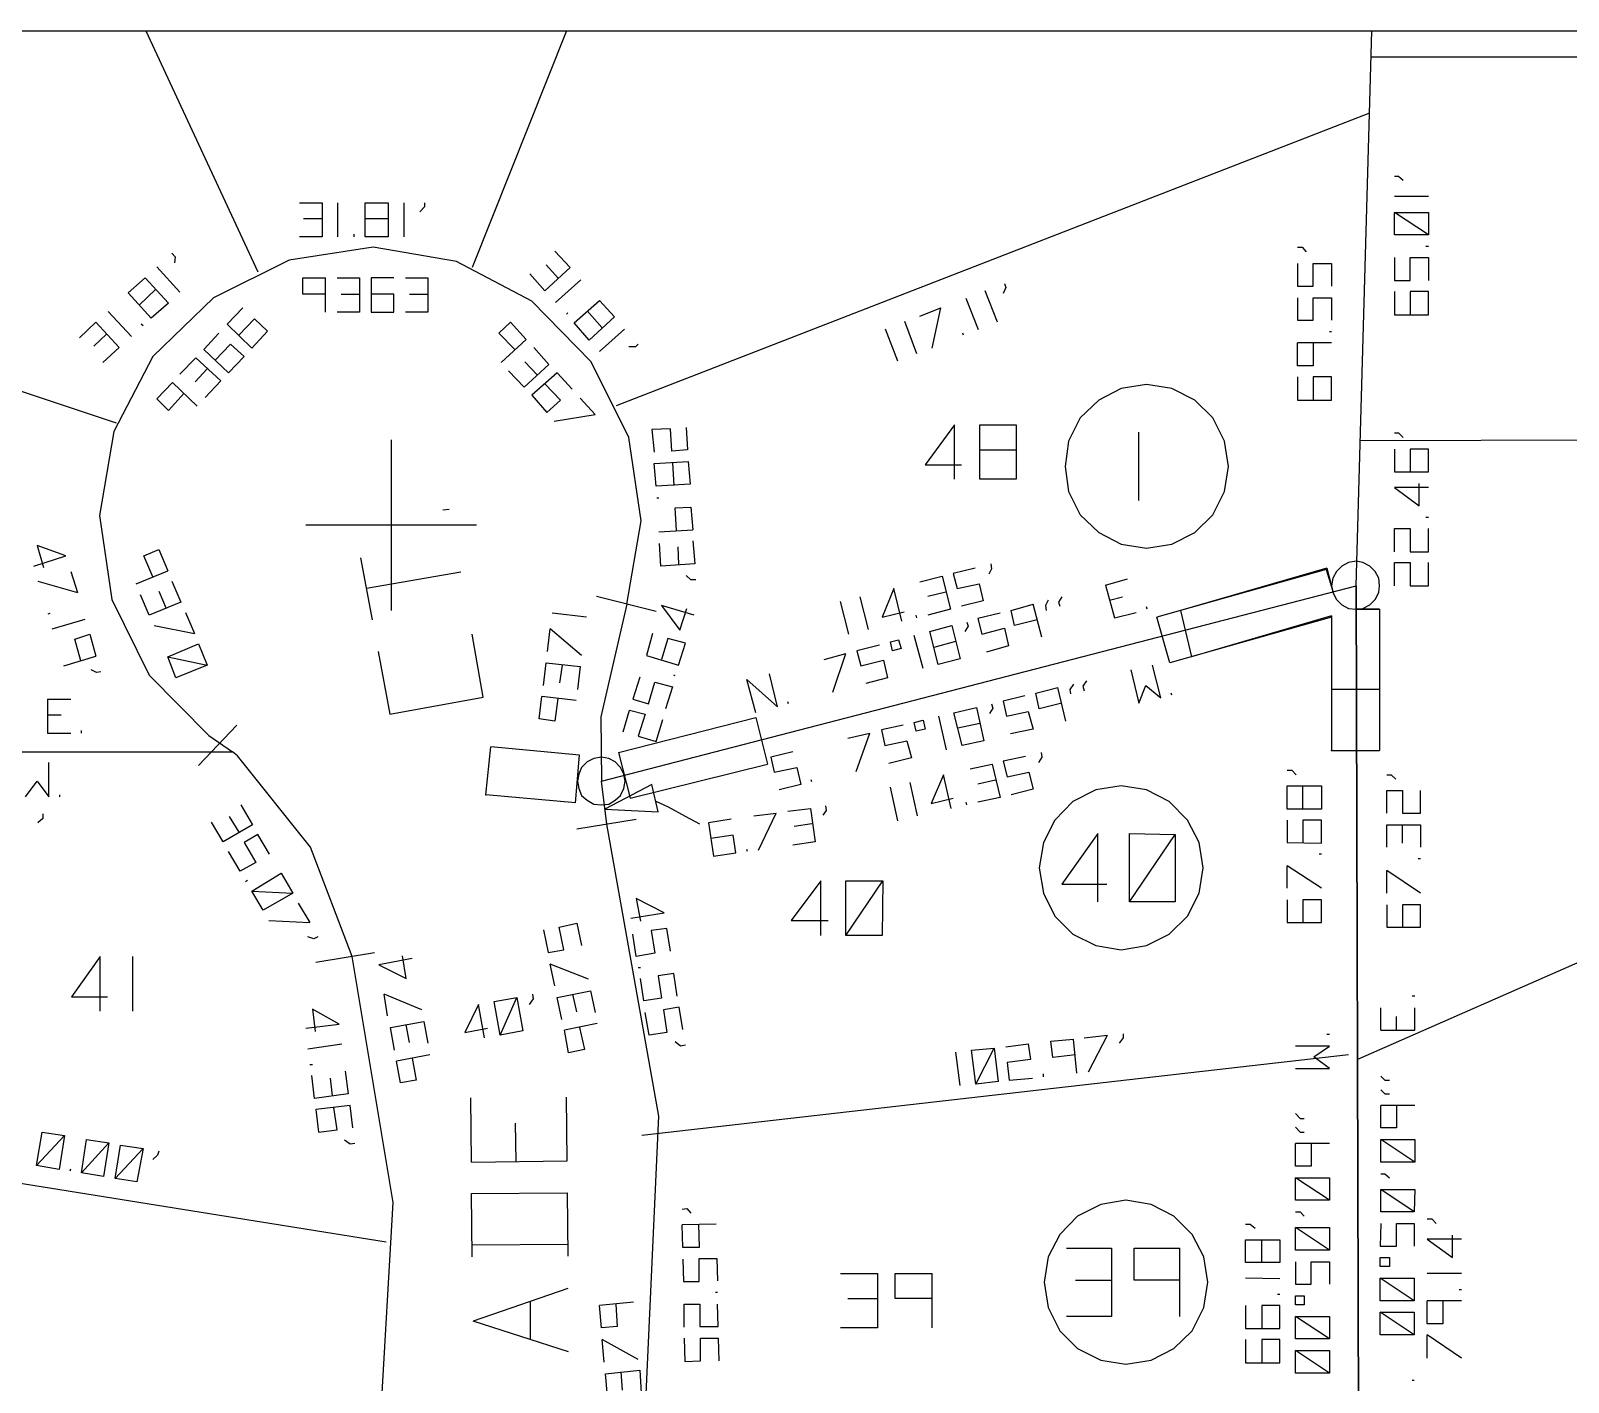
# Model space of a CAD drawing. Extents: x 1.49 to 9.44, y 2.38 to 6.36.
# Drawn here: x 3.867 to 6.119, y 4.355 to 6.335 of the extents above; entities that cross this region are included whole.
import ezdxf

# ---------------------------------------------------------------- set-up
doc = ezdxf.new("R2010")
doc.units = 0
doc.layers.get('0').update_dxf_attribs({"linetype": 'CONTINUOUS'})
for name, color, linetype in [('DIMENSIONS', 2, 'CONTINUOUS'), ('LOT-NOS', 1, 'CONTINUOUS'), ('LOTS', 3, 'CONTINUOUS'), ('PARCEL-NOS', 7, 'CONTINUOUS'), ('STREET-TXT', 5, 'CONTINUOUS'), ('STREETS', 6, 'CONTINUOUS')]:
    doc.layers.add(name, color=color, linetype=linetype)

msp = doc.modelspace()

# ---------------------------------------------------------------- linework, layer by layer
msp.add_line((1.517, 6.335), (7.024, 6.335))
at = {"layer": 'DIMENSIONS'}
for p, q in [((5.864, 6.122), (5.87, 6.122)), ((5.87, 6.122), (5.877, 6.116)), ((4.261, 6.083), (4.294, 6.083)), ((4.294, 6.083), (4.294, 6.033)), ((4.317, 6.033), (4.317, 6.083)), ((4.357, 6.083), (4.391, 6.083)), ((4.357, 6.033), (4.357, 6.083)), ((4.391, 6.083), (4.391, 6.033)), ((4.414, 6.033), (4.414, 6.083)), ((4.444, 6.083), (4.444, 6.077)), ((5.914, 6.092), (5.864, 6.092)), ((4.267, 6.06), (4.294, 6.06)), ((4.357, 6.06), (4.391, 6.06)), ((4.444, 6.077), (4.437, 6.07)), ((5.864, 6.036), (5.864, 6.069)), ((5.864, 6.069), (5.914, 6.069)), ((5.914, 6.036), (5.864, 6.069)), ((5.914, 6.069), (5.914, 6.036)), ((4.294, 6.033), (4.261, 6.033)), ((4.341, 6.033), (4.341, 6.037)), ((4.391, 6.033), (4.357, 6.033)), ((5.914, 6.036), (5.864, 6.036)), ((4.635, 6.012), (4.657, 5.988)), ((5.722, 6.018), (5.729, 6.018)), ((5.729, 6.018), (5.735, 6.011)), ((5.914, 6.019), (5.91, 6.019)), ((4.086, 5.952), (4.052, 5.989)), ((4.074, 6.009), (4.079, 6.004)), ((4.079, 6.004), (4.078, 5.995)), ((4.657, 5.988), (4.62, 5.954)), ((4.622, 5.992), (4.64, 5.972)), ((5.722, 5.994), (5.722, 5.961)), ((5.745, 5.961), (5.745, 5.994)), ((5.745, 5.994), (5.772, 5.994)), ((5.772, 5.994), (5.772, 5.961)), ((5.864, 6.003), (5.864, 5.969)), ((5.887, 5.969), (5.887, 6.003)), ((5.887, 6.003), (5.914, 6.003)), ((5.914, 6.003), (5.914, 5.969)), ((4.01, 5.951), (4.035, 5.973)), ((4.035, 5.973), (4.069, 5.936)), ((4.266, 5.973), (4.299, 5.973)), ((4.266, 5.949), (4.266, 5.973)), ((4.299, 5.923), (4.299, 5.973)), ((4.316, 5.973), (4.349, 5.973)), ((4.349, 5.973), (4.349, 5.923)), ((4.399, 5.973), (4.366, 5.973)), ((4.366, 5.973), (4.366, 5.923)), ((4.416, 5.973), (4.449, 5.973)), ((4.449, 5.973), (4.449, 5.923)), ((4.62, 5.954), (4.598, 5.979)), ((4.636, 5.937), (4.673, 5.97)), ((5.864, 5.969), (5.887, 5.969)), ((4.044, 5.914), (4.01, 5.951)), ((4.026, 5.933), (4.05, 5.956)), ((4.299, 5.949), (4.266, 5.949)), ((4.322, 5.949), (4.349, 5.949)), ((4.399, 5.949), (4.366, 5.949)), ((4.399, 5.923), (4.399, 5.949)), ((4.422, 5.949), (4.449, 5.949)), ((5.255, 5.897), (5.237, 5.943)), ((5.283, 5.908), (5.265, 5.954)), ((5.295, 5.959), (5.291, 5.95)), ((5.293, 5.965), (5.295, 5.959)), ((5.722, 5.961), (5.745, 5.961)), ((5.722, 5.944), (5.722, 5.911)), ((5.745, 5.911), (5.745, 5.944)), ((5.745, 5.944), (5.772, 5.944)), ((5.772, 5.944), (5.772, 5.911)), ((5.864, 5.953), (5.864, 5.919)), ((5.914, 5.953), (5.887, 5.953)), ((5.887, 5.953), (5.887, 5.919)), ((5.914, 5.919), (5.914, 5.953)), ((4.015, 5.887), (3.981, 5.924)), ((4.069, 5.936), (4.044, 5.914)), ((4.178, 5.929), (4.155, 5.905)), ((4.349, 5.923), (4.316, 5.923)), ((4.366, 5.923), (4.399, 5.923)), ((4.449, 5.923), (4.416, 5.923)), ((4.652, 5.92), (4.654, 5.922)), ((4.663, 5.907), (4.7, 5.94)), ((4.682, 5.925), (4.704, 5.9)), ((4.7, 5.94), (4.722, 5.916)), ((5.169, 5.917), (5.2, 5.929)), ((5.187, 5.87), (5.2, 5.929)), ((3.939, 5.885), (3.963, 5.908)), ((3.963, 5.908), (3.997, 5.871)), ((4.032, 5.903), (4.029, 5.905)), ((4.155, 5.905), (4.191, 5.87)), ((4.195, 5.913), (4.172, 5.889)), ((4.214, 5.895), (4.195, 5.913)), ((4.553, 5.892), (4.57, 5.908)), ((4.57, 5.908), (4.593, 5.883)), ((4.685, 5.882), (4.663, 5.907)), ((4.722, 5.916), (4.685, 5.882)), ((4.7, 5.865), (4.737, 5.898)), ((5.137, 5.851), (5.119, 5.898)), ((5.165, 5.862), (5.147, 5.909)), ((5.722, 5.911), (5.745, 5.911)), ((5.864, 5.919), (5.914, 5.919)), ((3.96, 5.873), (3.979, 5.891)), ((4.143, 5.892), (4.121, 5.868)), ((4.16, 5.876), (4.137, 5.852)), ((4.18, 5.858), (4.16, 5.876)), ((4.191, 5.87), (4.214, 5.895)), ((4.576, 5.868), (4.553, 5.892)), ((4.556, 5.849), (4.593, 5.883)), ((4.757, 5.876), (4.753, 5.872)), ((5.233, 5.889), (5.232, 5.892)), ((5.722, 5.844), (5.722, 5.878)), ((5.772, 5.878), (5.722, 5.878)), ((5.745, 5.878), (5.745, 5.844)), ((5.772, 5.894), (5.769, 5.894)), ((3.997, 5.871), (3.973, 5.849)), ((4.086, 5.832), (4.109, 5.856)), ((4.109, 5.856), (4.146, 5.822)), ((4.121, 5.868), (4.157, 5.834)), ((4.157, 5.834), (4.18, 5.858)), ((4.604, 5.871), (4.626, 5.846)), ((4.753, 5.872), (4.743, 5.872)), ((4.108, 5.821), (4.126, 5.84)), ((4.59, 5.813), (4.567, 5.837)), ((4.626, 5.846), (4.59, 5.813)), ((4.591, 5.85), (4.609, 5.831)), ((4.638, 5.834), (4.601, 5.801)), ((4.66, 5.81), (4.638, 5.834)), ((5.745, 5.844), (5.722, 5.844)), ((4.052, 5.796), (4.075, 5.82)), ((4.111, 5.785), (4.075, 5.82)), ((4.146, 5.822), (4.123, 5.798)), ((4.643, 5.794), (4.62, 5.818)), ((5.722, 5.828), (5.722, 5.794)), ((5.772, 5.828), (5.745, 5.828)), ((5.745, 5.828), (5.745, 5.794)), ((5.772, 5.794), (5.772, 5.828)), ((4.069, 5.779), (4.052, 5.796)), ((4.092, 5.804), (4.069, 5.779)), ((4.601, 5.801), (4.623, 5.776)), ((4.623, 5.776), (4.643, 5.794)), ((4.672, 5.797), (4.694, 5.773)), ((5.722, 5.794), (5.772, 5.794)), ((4.634, 5.763), (4.694, 5.773)), ((4.804, 5.752), (4.777, 5.751)), ((4.777, 5.751), (4.78, 5.718)), ((4.806, 5.719), (4.804, 5.752)), ((4.827, 5.754), (4.829, 5.721)), ((5.864, 5.746), (5.87, 5.746)), ((5.87, 5.746), (5.877, 5.739)), ((4.829, 5.721), (4.806, 5.719)), ((5.864, 5.722), (5.864, 5.689)), ((5.914, 5.722), (5.887, 5.722)), ((5.887, 5.722), (5.887, 5.689)), ((5.914, 5.689), (5.914, 5.722)), ((4.78, 5.701), (4.83, 5.704)), ((4.783, 5.668), (4.78, 5.701)), ((4.807, 5.702), (4.809, 5.669)), ((4.83, 5.704), (4.833, 5.671)), ((5.864, 5.689), (5.914, 5.689)), ((4.833, 5.671), (4.783, 5.668)), ((4.784, 5.651), (4.787, 5.651)), ((5.914, 5.666), (5.864, 5.666)), ((5.864, 5.666), (5.9, 5.639)), ((5.9, 5.639), (5.9, 5.672)), ((4.811, 5.636), (4.834, 5.637)), ((4.813, 5.603), (4.811, 5.636)), ((4.834, 5.637), (4.837, 5.604)), ((5.864, 5.572), (5.864, 5.606)), ((5.864, 5.606), (5.887, 5.606)), ((5.887, 5.606), (5.887, 5.572)), ((5.914, 5.622), (5.91, 5.622)), ((5.914, 5.572), (5.914, 5.606)), ((4.787, 5.601), (4.837, 5.604)), ((4.79, 5.551), (4.788, 5.584)), ((4.837, 5.588), (4.84, 5.554)), ((3.872, 5.551), (3.919, 5.566)), ((3.919, 5.566), (3.877, 5.581)), ((3.877, 5.581), (3.886, 5.549)), ((4.033, 5.566), (4.055, 5.575)), ((4.046, 5.535), (4.033, 5.566)), ((4.055, 5.575), (4.068, 5.544)), ((4.815, 5.579), (4.816, 5.553)), ((5.887, 5.572), (5.914, 5.572)), ((3.926, 5.543), (3.936, 5.512)), ((4.022, 5.525), (4.068, 5.544)), ((4.84, 5.554), (4.79, 5.551)), ((5.25, 5.548), (5.218, 5.54)), ((5.218, 5.54), (5.224, 5.518)), ((5.274, 5.547), (5.27, 5.539)), ((5.273, 5.554), (5.274, 5.547)), ((5.864, 5.522), (5.864, 5.556)), ((5.864, 5.556), (5.887, 5.556)), ((5.887, 5.556), (5.887, 5.522)), ((5.914, 5.522), (5.914, 5.556)), ((3.878, 5.529), (3.936, 5.512)), ((4.074, 5.529), (4.087, 5.498)), ((4.834, 5.531), (4.827, 5.537)), ((4.841, 5.531), (4.834, 5.531)), ((5.131, 5.518), (5.114, 5.476)), ((5.143, 5.47), (5.131, 5.518)), ((5.169, 5.528), (5.202, 5.536)), ((5.202, 5.536), (5.214, 5.488)), ((5.224, 5.518), (5.256, 5.525)), ((5.256, 5.525), (5.262, 5.5)), ((5.441, 5.523), (5.473, 5.532)), ((5.441, 5.523), (5.454, 5.475)), ((5.887, 5.522), (5.914, 5.522)), ((4.041, 5.479), (4.028, 5.509)), ((4.087, 5.498), (4.041, 5.479)), ((4.055, 5.514), (4.066, 5.489)), ((4.696, 5.507), (4.783, 5.485)), ((4.839, 5.479), (4.791, 5.493)), ((4.791, 5.493), (4.818, 5.457)), ((5.065, 5.451), (5.053, 5.499)), ((5.094, 5.458), (5.082, 5.506)), ((5.181, 5.507), (5.207, 5.513)), ((5.262, 5.5), (5.23, 5.492)), ((5.303, 5.486), (5.335, 5.495)), ((5.348, 5.447), (5.335, 5.495)), ((5.357, 5.501), (5.353, 5.493)), ((5.353, 5.493), (5.354, 5.486)), ((5.377, 5.506), (5.372, 5.498)), ((5.372, 5.498), (5.374, 5.492)), ((5.447, 5.501), (5.466, 5.506)), ((3.893, 5.481), (3.896, 5.482)), ((3.899, 5.459), (3.947, 5.473)), ((4.094, 5.483), (4.107, 5.452)), ((4.681, 5.476), (4.631, 5.482)), ((4.818, 5.457), (4.828, 5.489)), ((5.114, 5.476), (5.146, 5.484)), ((5.165, 5.475), (5.164, 5.479)), ((5.214, 5.488), (5.181, 5.479)), ((5.287, 5.482), (5.254, 5.474)), ((5.254, 5.474), (5.26, 5.451)), ((5.308, 5.464), (5.303, 5.486)), ((5.341, 5.472), (5.308, 5.464)), ((5.454, 5.475), (5.486, 5.483)), ((5.502, 5.488), (5.501, 5.491)), ((3.932, 5.444), (3.954, 5.451)), ((3.954, 5.451), (3.963, 5.419)), ((4.048, 5.464), (4.107, 5.452)), ((4.624, 5.426), (4.628, 5.459)), ((4.674, 5.42), (4.628, 5.459)), ((4.778, 5.452), (4.769, 5.42)), ((5.174, 5.401), (5.161, 5.449)), ((5.184, 5.455), (5.216, 5.464)), ((5.196, 5.407), (5.184, 5.455)), ((5.216, 5.464), (5.228, 5.415)), ((5.24, 5.463), (5.235, 5.455)), ((5.238, 5.469), (5.24, 5.463)), ((5.26, 5.451), (5.293, 5.46)), ((5.293, 5.46), (5.299, 5.434)), ((3.941, 5.412), (3.932, 5.444)), ((4.068, 5.418), (4.113, 5.437)), ((4.113, 5.437), (4.126, 5.406)), ((4.8, 5.445), (4.791, 5.414)), ((4.826, 5.438), (4.8, 5.445)), ((4.816, 5.406), (4.826, 5.438)), ((5.11, 5.435), (5.077, 5.427)), ((5.077, 5.427), (5.083, 5.405)), ((5.126, 5.44), (5.138, 5.443)), ((5.129, 5.427), (5.126, 5.44)), ((5.142, 5.43), (5.129, 5.427)), ((5.138, 5.443), (5.142, 5.43)), ((5.19, 5.432), (5.222, 5.441)), ((5.299, 5.434), (5.267, 5.425)), ((3.916, 5.405), (3.963, 5.419)), ((4.08, 5.387), (4.068, 5.418)), ((4.068, 5.418), (4.126, 5.406)), ((4.126, 5.406), (4.08, 5.387)), ((4.618, 5.376), (4.622, 5.409)), ((4.622, 5.409), (4.672, 5.404)), ((4.642, 5.38), (4.646, 5.406)), ((4.672, 5.404), (4.668, 5.37)), ((4.769, 5.42), (4.816, 5.406)), ((5.029, 5.414), (5.061, 5.423)), ((5.042, 5.366), (5.061, 5.423)), ((5.083, 5.405), (5.116, 5.413)), ((5.116, 5.413), (5.122, 5.387)), ((5.228, 5.415), (5.196, 5.407)), ((5.522, 5.358), (5.51, 5.406)), ((3.964, 5.395), (3.956, 5.399)), ((3.97, 5.396), (3.964, 5.395)), ((4.759, 5.388), (4.749, 5.356)), ((4.772, 5.349), (4.781, 5.381)), ((4.781, 5.381), (4.807, 5.374)), ((4.811, 5.39), (4.809, 5.391)), ((4.929, 5.336), (4.916, 5.385)), ((4.916, 5.385), (4.961, 5.345)), ((4.961, 5.345), (4.949, 5.393)), ((5.122, 5.387), (5.09, 5.379)), ((5.413, 5.383), (5.408, 5.375)), ((5.478, 5.399), (5.49, 5.35)), ((4.612, 5.327), (4.616, 5.36)), ((4.666, 5.354), (4.616, 5.36)), ((4.807, 5.374), (4.797, 5.342)), ((5.323, 5.361), (5.291, 5.353)), ((5.339, 5.365), (5.371, 5.373)), ((5.344, 5.342), (5.339, 5.365)), ((5.383, 5.324), (5.371, 5.373)), ((5.394, 5.378), (5.389, 5.37)), ((5.389, 5.37), (5.39, 5.364)), ((5.408, 5.375), (5.41, 5.368)), ((5.49, 5.35), (5.5, 5.376)), ((5.5, 5.376), (5.522, 5.358)), ((5.538, 5.362), (5.537, 5.365)), ((3.892, 5.356), (3.926, 5.356)), ((3.892, 5.356), (3.892, 5.306)), ((4.639, 5.357), (4.635, 5.324)), ((4.735, 5.308), (4.744, 5.34)), ((4.744, 5.34), (4.767, 5.334)), ((4.749, 5.356), (4.772, 5.349)), ((4.977, 5.349), (4.976, 5.352)), ((5.219, 5.336), (5.252, 5.344)), ((5.231, 5.288), (5.219, 5.336)), ((5.252, 5.344), (5.263, 5.295)), ((5.276, 5.343), (5.271, 5.335)), ((5.274, 5.349), (5.276, 5.343)), ((5.291, 5.353), (5.296, 5.331)), ((5.296, 5.331), (5.328, 5.338)), ((5.328, 5.338), (5.335, 5.312)), ((5.377, 5.35), (5.344, 5.342)), ((3.892, 5.333), (3.912, 5.333)), ((4.169, 5.318), (4.113, 5.259)), ((4.635, 5.324), (4.612, 5.327)), ((4.767, 5.334), (4.757, 5.302)), ((4.783, 5.294), (4.793, 5.326)), ((5.145, 5.318), (5.113, 5.311)), ((5.161, 5.322), (5.174, 5.325)), ((5.164, 5.309), (5.161, 5.322)), ((5.174, 5.325), (5.177, 5.312)), ((5.208, 5.282), (5.197, 5.331)), ((5.225, 5.314), (5.257, 5.321)), ((3.892, 5.306), (3.926, 5.306)), ((3.942, 5.306), (3.942, 5.31)), ((4.757, 5.302), (4.783, 5.294)), ((5.064, 5.299), (5.096, 5.306)), ((5.076, 5.25), (5.096, 5.306)), ((5.113, 5.311), (5.118, 5.288)), ((5.118, 5.288), (5.15, 5.295)), ((5.15, 5.295), (5.157, 5.27)), ((5.177, 5.312), (5.164, 5.309)), ((5.263, 5.295), (5.231, 5.288)), ((5.335, 5.312), (5.302, 5.305)), ((4.983, 5.279), (4.951, 5.271)), ((4.951, 5.271), (4.956, 5.249)), ((5.157, 5.27), (5.124, 5.262)), ((5.324, 5.272), (5.291, 5.265)), ((5.348, 5.271), (5.343, 5.263)), ((5.347, 5.278), (5.348, 5.271)), ((3.894, 5.213), (3.894, 5.263)), ((4.956, 5.249), (4.989, 5.256)), ((4.989, 5.256), (4.995, 5.231)), ((5.204, 5.245), (5.186, 5.203)), ((5.215, 5.196), (5.204, 5.245)), ((5.243, 5.254), (5.275, 5.261)), ((5.275, 5.261), (5.287, 5.212)), ((5.291, 5.265), (5.297, 5.242)), ((5.297, 5.242), (5.329, 5.249)), ((5.329, 5.249), (5.335, 5.224)), ((5.707, 5.252), (5.714, 5.252)), ((5.714, 5.252), (5.72, 5.245)), ((5.853, 5.245), (5.859, 5.245)), ((5.859, 5.245), (5.866, 5.239)), ((3.86, 5.213), (3.877, 5.236)), ((3.877, 5.236), (3.894, 5.213)), ((4.777, 5.231), (4.708, 5.195)), ((4.786, 5.191), (4.777, 5.231)), ((4.995, 5.231), (4.963, 5.223)), ((5.011, 5.235), (5.01, 5.238)), ((5.137, 5.178), (5.126, 5.227)), ((5.166, 5.185), (5.155, 5.234)), ((5.254, 5.232), (5.28, 5.238)), ((5.335, 5.224), (5.303, 5.216)), ((5.707, 5.195), (5.707, 5.229)), ((5.707, 5.229), (5.757, 5.229)), ((5.73, 5.195), (5.73, 5.229)), ((5.757, 5.229), (5.757, 5.195)), ((3.91, 5.213), (3.91, 5.216)), ((4.175, 5.201), (4.192, 5.172)), ((4.801, 5.198), (4.783, 5.206)), ((5.031, 5.2), (5.032, 5.193)), ((5.186, 5.203), (5.218, 5.211)), ((5.238, 5.201), (5.237, 5.205)), ((5.287, 5.212), (5.254, 5.205)), ((5.853, 5.189), (5.853, 5.222)), ((5.853, 5.222), (5.876, 5.222)), ((5.876, 5.222), (5.876, 5.189)), ((5.902, 5.189), (5.902, 5.222)), ((3.885, 5.181), (3.878, 5.175)), ((3.885, 5.188), (3.885, 5.181)), ((4.158, 5.184), (4.172, 5.161)), ((4.667, 5.166), (4.754, 5.18)), ((4.708, 5.195), (4.786, 5.191)), ((4.826, 5.184), (4.801, 5.198)), ((4.847, 5.173), (4.826, 5.184)), ((4.893, 5.18), (4.86, 5.175)), ((4.926, 5.185), (4.959, 5.189)), ((4.933, 5.135), (4.959, 5.189)), ((4.976, 5.192), (5.009, 5.196)), ((5.009, 5.196), (5.016, 5.147)), ((5.032, 5.193), (5.027, 5.186)), ((5.757, 5.195), (5.707, 5.195)), ((5.707, 5.179), (5.707, 5.146)), ((5.757, 5.179), (5.73, 5.179)), ((5.73, 5.179), (5.73, 5.145)), ((5.757, 5.145), (5.757, 5.179)), ((5.876, 5.189), (5.902, 5.189)), ((4.149, 5.147), (4.132, 5.176)), ((4.192, 5.172), (4.149, 5.147)), ((4.2, 5.158), (4.18, 5.146)), ((4.217, 5.129), (4.2, 5.158)), ((4.86, 5.175), (4.867, 5.126)), ((4.896, 5.157), (4.863, 5.152)), ((4.9, 5.131), (4.896, 5.157)), ((4.985, 5.17), (5.011, 5.174)), ((5.853, 5.139), (5.853, 5.172)), ((5.853, 5.172), (5.902, 5.172)), ((5.876, 5.145), (5.876, 5.172)), ((5.902, 5.172), (5.902, 5.139)), ((4.174, 5.104), (4.157, 5.133)), ((4.18, 5.146), (4.197, 5.117)), ((4.917, 5.133), (4.916, 5.136)), ((5.016, 5.147), (4.983, 5.142)), ((5.707, 5.146), (5.757, 5.145)), ((4.197, 5.117), (4.174, 5.104)), ((4.867, 5.126), (4.9, 5.131)), ((5.707, 5.079), (5.707, 5.112)), ((5.757, 5.079), (5.707, 5.112)), ((5.757, 5.129), (5.754, 5.129)), ((5.902, 5.122), (5.899, 5.122)), ((4.182, 5.089), (4.185, 5.091)), ((4.191, 5.075), (4.234, 5.101)), ((4.234, 5.101), (4.251, 5.072)), ((5.853, 5.072), (5.853, 5.105)), ((5.902, 5.072), (5.853, 5.105)), ((4.208, 5.047), (4.191, 5.075)), ((4.191, 5.075), (4.251, 5.072)), ((4.251, 5.072), (4.208, 5.047)), ((4.259, 5.057), (4.276, 5.029)), ((4.746, 5.035), (4.795, 5.043)), ((4.795, 5.043), (4.754, 5.064)), ((4.754, 5.064), (4.76, 5.031)), ((5.707, 5.062), (5.707, 5.029)), ((5.757, 5.062), (5.73, 5.062)), ((5.73, 5.062), (5.73, 5.029)), ((5.757, 5.029), (5.757, 5.062)), ((5.853, 5.055), (5.853, 5.022)), ((5.902, 5.055), (5.876, 5.055)), ((5.876, 5.055), (5.876, 5.022)), ((5.902, 5.022), (5.902, 5.055)), ((4.216, 5.032), (4.276, 5.029)), ((4.641, 5.022), (4.667, 5.028)), ((4.648, 4.989), (4.641, 5.022)), ((4.667, 5.028), (4.674, 4.995)), ((4.799, 5.02), (4.776, 5.017)), ((4.804, 4.987), (4.799, 5.02)), ((5.707, 5.029), (5.757, 5.029)), ((5.853, 5.022), (5.902, 5.022)), ((4.282, 5.005), (4.273, 5.008)), ((4.288, 5.008), (4.282, 5.005)), ((4.618, 5.018), (4.625, 4.985)), ((4.754, 4.979), (4.749, 5.012)), ((4.776, 5.017), (4.781, 4.984)), ((4.285, 4.971), (4.371, 4.985)), ((4.426, 4.976), (4.377, 4.967)), ((4.417, 4.947), (4.412, 4.98)), ((4.625, 4.985), (4.648, 4.989)), ((4.781, 4.984), (4.754, 4.979)), ((4.377, 4.967), (4.417, 4.947)), ((4.635, 4.936), (4.628, 4.968)), ((4.684, 4.946), (4.628, 4.968)), ((4.757, 4.963), (4.76, 4.963)), ((4.809, 4.954), (4.786, 4.951)), ((4.814, 4.921), (4.809, 4.954)), ((4.765, 4.914), (4.76, 4.947)), ((4.786, 4.951), (4.791, 4.918)), ((4.39, 4.892), (4.385, 4.924)), ((4.44, 4.901), (4.385, 4.924)), ((4.523, 4.909), (4.503, 4.868)), ((4.532, 4.86), (4.523, 4.909)), ((4.546, 4.913), (4.579, 4.919)), ((4.555, 4.864), (4.546, 4.913)), ((4.555, 4.864), (4.579, 4.919)), ((4.579, 4.919), (4.588, 4.87)), ((4.603, 4.917), (4.597, 4.909)), ((4.602, 4.924), (4.603, 4.917)), ((4.638, 4.919), (4.687, 4.929)), ((4.645, 4.887), (4.638, 4.919)), ((4.667, 4.898), (4.661, 4.924)), ((4.687, 4.929), (4.694, 4.897)), ((4.791, 4.918), (4.765, 4.914)), ((5.894, 4.921), (5.89, 4.921)), ((4.319, 4.88), (4.28, 4.902)), ((4.28, 4.902), (4.284, 4.869)), ((4.773, 4.864), (4.767, 4.897)), ((4.817, 4.905), (4.794, 4.901)), ((4.794, 4.901), (4.799, 4.868)), ((4.822, 4.872), (4.817, 4.905)), ((5.844, 4.871), (5.844, 4.904)), ((5.867, 4.871), (5.867, 4.891)), ((5.894, 4.871), (5.894, 4.904)), ((4.27, 4.874), (4.319, 4.88)), ((4.394, 4.875), (4.443, 4.884)), ((4.4, 4.842), (4.394, 4.875)), ((4.422, 4.853), (4.417, 4.879)), ((4.443, 4.884), (4.449, 4.852)), ((4.503, 4.868), (4.536, 4.874)), ((4.588, 4.87), (4.555, 4.864)), ((4.697, 4.881), (4.649, 4.871)), ((4.655, 4.838), (4.649, 4.871)), ((4.671, 4.875), (4.678, 4.843)), ((4.799, 4.868), (4.773, 4.864)), ((5.41, 4.86), (5.444, 4.864)), ((5.416, 4.81), (5.444, 4.864)), ((5.467, 4.866), (5.467, 4.86)), ((5.769, 4.865), (5.765, 4.865)), ((5.844, 4.871), (5.894, 4.871)), ((4.273, 4.844), (4.323, 4.851)), ((4.678, 4.843), (4.655, 4.838)), ((4.819, 4.848), (4.811, 4.854)), ((4.826, 4.849), (4.819, 4.848)), ((5.245, 4.842), (5.278, 4.845)), ((5.251, 4.792), (5.245, 4.842)), ((5.251, 4.792), (5.278, 4.845)), ((5.278, 4.845), (5.284, 4.796)), ((5.295, 4.847), (5.328, 4.851)), ((5.328, 4.851), (5.331, 4.828)), ((5.361, 4.855), (5.394, 4.858)), ((5.364, 4.831), (5.361, 4.855)), ((5.399, 4.808), (5.394, 4.858)), ((5.467, 4.86), (5.461, 4.852)), ((5.769, 4.848), (5.719, 4.848)), ((5.746, 4.832), (5.769, 4.848)), ((4.276, 4.821), (4.28, 4.821)), ((4.452, 4.835), (4.403, 4.826)), ((4.409, 4.794), (4.403, 4.826)), ((4.426, 4.83), (4.432, 4.798)), ((5.228, 4.79), (5.222, 4.839)), ((5.331, 4.828), (5.297, 4.824)), ((5.297, 4.824), (5.3, 4.798)), ((5.397, 4.835), (5.364, 4.831)), ((5.769, 4.815), (5.746, 4.832)), ((4.283, 4.771), (4.279, 4.805)), ((4.306, 4.801), (4.309, 4.775)), ((4.328, 4.811), (4.332, 4.778)), ((4.432, 4.798), (4.409, 4.794)), ((5.284, 4.796), (5.251, 4.792)), ((5.3, 4.798), (5.334, 4.801)), ((5.35, 4.803), (5.35, 4.807)), ((5.719, 4.815), (5.769, 4.815)), ((5.844, 4.804), (5.85, 4.798)), ((5.85, 4.798), (5.857, 4.798)), ((4.332, 4.778), (4.283, 4.771)), ((5.844, 4.784), (5.85, 4.778)), ((5.85, 4.778), (5.857, 4.778)), ((4.335, 4.761), (4.285, 4.755)), ((4.285, 4.755), (4.289, 4.722)), ((4.316, 4.725), (4.311, 4.758)), ((4.339, 4.728), (4.335, 4.761)), ((5.844, 4.728), (5.844, 4.761)), ((5.894, 4.761), (5.844, 4.761)), ((5.867, 4.761), (5.867, 4.728)), ((5.719, 4.749), (5.726, 4.742)), ((5.719, 4.729), (5.726, 4.722)), ((5.726, 4.742), (5.732, 4.742)), ((5.867, 4.728), (5.844, 4.728)), ((3.876, 4.673), (3.884, 4.722)), ((3.876, 4.673), (3.917, 4.717)), ((3.884, 4.722), (3.917, 4.717)), ((3.917, 4.717), (3.909, 4.667)), ((3.942, 4.662), (3.949, 4.711)), ((3.942, 4.662), (3.982, 4.706)), ((3.949, 4.711), (3.982, 4.706)), ((3.982, 4.706), (3.974, 4.657)), ((4.289, 4.722), (4.316, 4.725)), ((4.335, 4.704), (4.327, 4.71)), ((4.342, 4.705), (4.335, 4.704)), ((5.719, 4.672), (5.719, 4.705)), ((5.769, 4.705), (5.719, 4.705)), ((5.726, 4.722), (5.732, 4.722)), ((5.742, 4.705), (5.742, 4.672)), ((5.844, 4.678), (5.844, 4.711)), ((5.844, 4.711), (5.894, 4.711)), ((5.894, 4.678), (5.844, 4.711)), ((5.894, 4.711), (5.894, 4.678)), ((3.991, 4.654), (3.999, 4.703)), ((3.991, 4.654), (4.032, 4.698)), ((3.999, 4.703), (4.032, 4.698)), ((4.032, 4.698), (4.023, 4.649)), ((4.053, 4.688), (4.046, 4.682)), ((4.055, 4.694), (4.053, 4.688)), ((3.909, 4.667), (3.876, 4.673)), ((3.925, 4.665), (3.926, 4.668)), ((3.974, 4.657), (3.942, 4.662)), ((5.742, 4.672), (5.719, 4.672)), ((5.894, 4.678), (5.844, 4.678)), ((5.844, 4.661), (5.85, 4.661)), ((5.85, 4.661), (5.857, 4.655)), ((4.023, 4.649), (3.991, 4.654)), ((5.719, 4.622), (5.719, 4.655)), ((5.719, 4.655), (5.769, 4.655)), ((5.769, 4.622), (5.719, 4.655)), ((5.769, 4.655), (5.769, 4.622)), ((5.844, 4.605), (5.844, 4.638)), ((5.844, 4.638), (5.894, 4.638)), ((5.893, 4.605), (5.844, 4.638)), ((5.894, 4.638), (5.893, 4.605)), ((5.769, 4.622), (5.719, 4.622)), ((4.821, 4.609), (4.828, 4.61)), ((4.828, 4.61), (4.834, 4.603)), ((5.719, 4.605), (5.726, 4.605)), ((5.726, 4.605), (5.732, 4.599)), ((5.893, 4.605), (5.844, 4.605)), ((5.912, 4.595), (5.919, 4.595)), ((5.919, 4.595), (5.925, 4.588)), ((4.871, 4.587), (4.821, 4.586)), ((4.822, 4.553), (4.821, 4.586)), ((4.845, 4.587), (4.846, 4.553)), ((5.646, 4.587), (5.653, 4.587)), ((5.653, 4.587), (5.66, 4.581)), ((5.719, 4.549), (5.719, 4.582)), ((5.719, 4.582), (5.769, 4.582)), ((5.769, 4.549), (5.719, 4.582)), ((5.769, 4.582), (5.769, 4.549)), ((5.844, 4.588), (5.843, 4.555)), ((5.867, 4.555), (5.867, 4.588)), ((5.867, 4.588), (5.893, 4.588)), ((5.893, 4.588), (5.893, 4.555)), ((5.949, 4.538), (5.949, 4.571)), ((4.846, 4.553), (4.822, 4.553)), ((5.646, 4.531), (5.646, 4.564)), ((5.646, 4.564), (5.696, 4.564)), ((5.67, 4.531), (5.67, 4.564)), ((5.696, 4.564), (5.696, 4.531)), ((5.769, 4.549), (5.719, 4.549)), ((5.843, 4.555), (5.867, 4.555)), ((5.962, 4.565), (5.912, 4.565)), ((5.912, 4.565), (5.949, 4.538)), ((4.822, 4.536), (4.823, 4.503)), ((4.846, 4.503), (4.846, 4.537)), ((4.846, 4.537), (4.872, 4.537)), ((4.872, 4.537), (4.873, 4.504)), ((5.696, 4.531), (5.646, 4.531)), ((5.719, 4.532), (5.719, 4.499)), ((5.742, 4.499), (5.742, 4.532)), ((5.742, 4.532), (5.769, 4.532)), ((5.769, 4.532), (5.769, 4.499)), ((5.843, 4.525), (5.843, 4.538)), ((5.843, 4.538), (5.857, 4.538)), ((5.857, 4.525), (5.843, 4.525)), ((5.857, 4.538), (5.857, 4.525)), ((4.823, 4.503), (4.846, 4.503)), ((5.696, 4.507), (5.646, 4.508)), ((5.843, 4.475), (5.843, 4.508)), ((5.843, 4.508), (5.893, 4.508)), ((5.893, 4.475), (5.843, 4.508)), ((5.893, 4.508), (5.893, 4.475)), ((5.962, 4.515), (5.912, 4.515)), ((4.873, 4.487), (4.87, 4.487)), ((5.696, 4.484), (5.693, 4.484)), ((5.719, 4.499), (5.742, 4.499)), ((5.719, 4.469), (5.719, 4.482)), ((5.719, 4.482), (5.732, 4.482)), ((5.732, 4.482), (5.732, 4.469)), ((5.962, 4.491), (5.959, 4.491)), ((4.75, 4.473), (4.7, 4.468)), ((4.703, 4.435), (4.7, 4.468)), ((4.724, 4.47), (4.726, 4.437)), ((4.824, 4.436), (4.824, 4.47)), ((4.824, 4.47), (4.847, 4.47)), ((4.847, 4.47), (4.847, 4.437)), ((4.874, 4.437), (4.873, 4.47)), ((5.646, 4.468), (5.646, 4.434)), ((5.696, 4.468), (5.67, 4.468)), ((5.67, 4.468), (5.67, 4.434)), ((5.696, 4.434), (5.696, 4.468)), ((5.732, 4.469), (5.719, 4.469)), ((5.893, 4.475), (5.843, 4.475)), ((5.843, 4.425), (5.843, 4.458)), ((5.843, 4.458), (5.893, 4.458)), ((5.893, 4.425), (5.843, 4.458)), ((5.893, 4.458), (5.893, 4.425)), ((5.912, 4.441), (5.912, 4.475)), ((5.962, 4.475), (5.912, 4.475)), ((5.935, 4.475), (5.935, 4.441)), ((4.726, 4.437), (4.703, 4.435)), ((4.847, 4.437), (4.874, 4.437)), ((5.719, 4.419), (5.719, 4.452)), ((5.719, 4.452), (5.769, 4.452)), ((5.769, 4.419), (5.719, 4.452)), ((5.769, 4.452), (5.769, 4.419)), ((5.935, 4.441), (5.912, 4.441)), ((4.707, 4.385), (4.704, 4.418)), ((4.757, 4.389), (4.704, 4.418)), ((4.824, 4.42), (4.825, 4.386)), ((4.848, 4.387), (4.848, 4.42)), ((4.848, 4.42), (4.874, 4.42)), ((4.874, 4.42), (4.875, 4.387)), ((5.646, 4.434), (5.696, 4.434)), ((5.646, 4.418), (5.646, 4.384)), ((5.696, 4.418), (5.67, 4.418)), ((5.67, 4.418), (5.67, 4.384)), ((5.696, 4.384), (5.696, 4.418)), ((5.769, 4.419), (5.719, 4.419)), ((5.893, 4.425), (5.843, 4.425)), ((5.912, 4.391), (5.912, 4.425)), ((5.962, 4.391), (5.912, 4.425)), ((5.719, 4.369), (5.719, 4.402)), ((5.719, 4.402), (5.769, 4.402)), ((5.769, 4.369), (5.719, 4.402)), ((5.769, 4.402), (5.769, 4.369)), ((4.709, 4.368), (4.759, 4.373)), ((4.712, 4.335), (4.709, 4.368)), ((4.734, 4.344), (4.732, 4.371)), ((4.759, 4.373), (4.761, 4.34)), ((4.825, 4.386), (4.848, 4.387)), ((5.646, 4.384), (5.696, 4.384)), ((5.769, 4.369), (5.719, 4.369)), ((5.893, 4.358), (5.89, 4.358))]:
    msp.add_line(p, q, dxfattribs=at)
at = {"layer": 'LOT-NOS'}
for p, q in [((5.22, 5.758), (5.177, 5.699)), ((5.22, 5.678), (5.22, 5.758)), ((5.257, 5.758), (5.31, 5.758)), ((5.257, 5.678), (5.257, 5.758)), ((5.31, 5.758), (5.31, 5.678)), ((5.257, 5.721), (5.31, 5.721)), ((5.177, 5.699), (5.23, 5.699)), ((5.31, 5.678), (5.257, 5.678)), ((5.024, 5.09), (4.981, 5.032)), ((5.024, 5.01), (5.024, 5.09)), ((5.061, 5.09), (5.115, 5.09)), ((5.061, 5.01), (5.061, 5.09)), ((5.061, 5.01), (5.115, 5.09)), ((5.115, 5.09), (5.114, 5.01)), ((4.981, 5.032), (5.035, 5.032)), ((5.114, 5.01), (5.061, 5.01)), ((3.969, 4.979), (3.927, 4.92)), ((3.969, 4.899), (3.969, 4.979)), ((4.017, 4.899), (4.017, 4.979)), ((3.927, 4.92), (3.98, 4.92)), ((5.053, 4.515), (5.107, 4.515)), ((5.107, 4.515), (5.107, 4.435)), ((5.133, 4.515), (5.187, 4.515)), ((5.133, 4.478), (5.133, 4.515)), ((5.187, 4.435), (5.187, 4.515)), ((5.064, 4.478), (5.107, 4.478)), ((5.187, 4.478), (5.133, 4.478)), ((5.107, 4.435), (5.053, 4.435))]:
    msp.add_line(p, q, dxfattribs=at)
at = {"layer": 'LOTS'}
for p, q in [((4.036, 6.335), (4.2, 5.982)), ((4.652, 6.335), (4.514, 5.988)), ((5.83, 6.297), (6.918, 6.296)), ((4.725, 5.786), (5.828, 6.215)), ((3.993, 5.76), (2.949, 6.108)), ((5.814, 5.735), (6.903, 5.738)), ((4.703, 5.236), (5.808, 5.522)), ((5.808, 5.522), (5.812, 4.039)), ((3.027, 5.279), (4.163, 5.279)), ((6.835, 5.28), (5.81, 4.828)), ((5.797, 4.835), (4.762, 4.717)), ((3.4, 4.72), (4.388, 4.561))]:
    msp.add_line(p, q, dxfattribs=at)
at = {"layer": 'PARCEL-NOS'}
for p, q in [((5.464, 5.811), (5.431, 5.794)), ((5.501, 5.817), (5.464, 5.811)), ((5.538, 5.811), (5.501, 5.817)), ((5.572, 5.794), (5.538, 5.811)), ((5.431, 5.794), (5.404, 5.768)), ((5.598, 5.768), (5.572, 5.794)), ((5.404, 5.768), (5.387, 5.734)), ((5.615, 5.734), (5.598, 5.768)), ((5.49, 5.647), (5.49, 5.747)), ((5.387, 5.734), (5.382, 5.697)), ((5.621, 5.697), (5.615, 5.734)), ((5.382, 5.697), (5.387, 5.66)), ((5.615, 5.66), (5.621, 5.697)), ((5.621, 5.697), (5.621, 5.697)), ((5.387, 5.66), (5.404, 5.626)), ((5.598, 5.626), (5.615, 5.66)), ((5.404, 5.626), (5.431, 5.6)), ((5.572, 5.6), (5.598, 5.626)), ((5.431, 5.6), (5.464, 5.583)), ((5.464, 5.583), (5.501, 5.577)), ((5.501, 5.577), (5.538, 5.583)), ((5.538, 5.583), (5.572, 5.6)), ((5.427, 5.223), (5.393, 5.206)), ((5.464, 5.229), (5.427, 5.223)), ((5.501, 5.223), (5.464, 5.229)), ((5.534, 5.206), (5.501, 5.223)), ((5.393, 5.206), (5.367, 5.179)), ((5.561, 5.179), (5.534, 5.206)), ((5.367, 5.179), (5.35, 5.146)), ((5.578, 5.146), (5.561, 5.179)), ((5.43, 5.159), (5.377, 5.085)), ((5.43, 5.059), (5.43, 5.159)), ((5.476, 5.159), (5.543, 5.158)), ((5.476, 5.059), (5.476, 5.159)), ((5.476, 5.059), (5.543, 5.158)), ((5.543, 5.158), (5.543, 5.059)), ((5.35, 5.146), (5.344, 5.109)), ((5.584, 5.109), (5.578, 5.146)), ((5.344, 5.109), (5.35, 5.072)), ((5.578, 5.072), (5.584, 5.109)), ((5.584, 5.109), (5.584, 5.109)), ((5.35, 5.072), (5.367, 5.038)), ((5.377, 5.085), (5.443, 5.085)), ((5.561, 5.038), (5.578, 5.072)), ((5.543, 5.059), (5.476, 5.059)), ((5.367, 5.038), (5.393, 5.012)), ((5.534, 5.012), (5.561, 5.038)), ((5.393, 5.012), (5.427, 4.995)), ((5.501, 4.995), (5.534, 5.012)), ((5.427, 4.995), (5.464, 4.989)), ((5.464, 4.989), (5.501, 4.995)), ((5.434, 4.616), (5.4, 4.599)), ((5.471, 4.622), (5.434, 4.616)), ((5.508, 4.616), (5.471, 4.622)), ((5.541, 4.599), (5.508, 4.616)), ((5.4, 4.599), (5.374, 4.572)), ((5.568, 4.572), (5.541, 4.599)), ((5.374, 4.572), (5.357, 4.539)), ((5.585, 4.539), (5.568, 4.572)), ((5.384, 4.552), (5.45, 4.552)), ((5.45, 4.552), (5.45, 4.452)), ((5.483, 4.552), (5.55, 4.552)), ((5.483, 4.505), (5.483, 4.552)), ((5.55, 4.452), (5.55, 4.552)), ((5.357, 4.539), (5.351, 4.502)), ((5.591, 4.502), (5.585, 4.539)), ((5.397, 4.505), (5.45, 4.505)), ((5.55, 4.505), (5.483, 4.505)), ((5.351, 4.502), (5.357, 4.465)), ((5.585, 4.465), (5.591, 4.502)), ((5.591, 4.502), (5.591, 4.502)), ((5.357, 4.465), (5.374, 4.431)), ((5.568, 4.431), (5.585, 4.465)), ((5.45, 4.452), (5.384, 4.452)), ((5.374, 4.431), (5.4, 4.405)), ((5.541, 4.405), (5.568, 4.431)), ((5.4, 4.405), (5.434, 4.388)), ((5.508, 4.388), (5.541, 4.405)), ((5.434, 4.388), (5.471, 4.382)), ((5.471, 4.382), (5.508, 4.388))]:
    msp.add_line(p, q, dxfattribs=at)
at = {"layer": 'STREET-TXT'}
for p, q in [((4.48, 5.634), (4.471, 5.633)), ((4.368, 5.472), (4.351, 5.563)), ((4.497, 5.542), (4.359, 5.518)), ((4.53, 5.359), (4.514, 5.451)), ((4.376, 5.426), (4.393, 5.334)), ((4.393, 5.334), (4.53, 5.359)), ((4.653, 4.68), (4.652, 4.773)), ((4.513, 4.678), (4.512, 4.772)), ((4.578, 4.679), (4.577, 4.735)), ((4.513, 4.678), (4.653, 4.68)), ((4.513, 4.632), (4.653, 4.633)), ((4.514, 4.539), (4.513, 4.632)), ((4.653, 4.633), (4.654, 4.54)), ((4.514, 4.557), (4.654, 4.558)), ((4.654, 4.493), (4.515, 4.445)), ((4.599, 4.418), (4.599, 4.474)), ((4.655, 4.4), (4.515, 4.445))]:
    msp.add_line(p, q, dxfattribs=at)
at = {"layer": 'STREETS'}
for p, q in [((5.808, 5.522), (5.831, 6.335)), ((4.369, 6.018), (4.246, 5.999)), ((4.491, 5.997), (4.369, 6.018)), ((4.246, 5.999), (4.135, 5.944)), ((4.601, 5.939), (4.491, 5.997)), ((4.135, 5.944), (4.046, 5.858)), ((4.688, 5.85), (4.601, 5.939)), ((4.046, 5.858), (3.989, 5.748)), ((4.743, 5.739), (4.688, 5.85)), ((3.989, 5.748), (3.968, 5.625)), ((4.761, 5.617), (4.743, 5.739)), ((3.968, 5.625), (3.986, 5.502)), ((4.74, 5.495), (4.761, 5.617)), ((5.764, 5.546), (5.516, 5.476)), ((5.765, 5.548), (5.551, 5.486)), ((5.764, 5.546), (5.774, 5.514)), ((5.765, 5.548), (5.774, 5.514)), ((5.779, 5.543), (5.774, 5.533)), ((5.779, 5.543), (5.774, 5.533)), ((5.787, 5.551), (5.779, 5.543)), ((5.787, 5.551), (5.779, 5.543)), ((5.797, 5.556), (5.787, 5.551)), ((5.797, 5.556), (5.787, 5.551)), ((5.808, 5.558), (5.797, 5.556)), ((5.808, 5.558), (5.797, 5.556)), ((5.818, 5.556), (5.808, 5.558)), ((5.818, 5.556), (5.808, 5.558)), ((5.828, 5.551), (5.818, 5.556)), ((5.828, 5.551), (5.818, 5.556)), ((5.836, 5.543), (5.828, 5.551)), ((5.836, 5.543), (5.828, 5.551)), ((5.841, 5.533), (5.836, 5.543)), ((5.841, 5.533), (5.836, 5.543)), ((4.703, 5.236), (5.808, 5.522)), ((5.774, 5.533), (5.772, 5.522)), ((5.774, 5.533), (5.772, 5.522)), ((5.772, 5.522), (5.774, 5.512)), ((5.772, 5.522), (5.774, 5.512)), ((5.812, 4.039), (5.808, 5.522)), ((5.842, 5.522), (5.841, 5.533)), ((5.842, 5.522), (5.841, 5.533)), ((5.841, 5.512), (5.842, 5.522)), ((5.841, 5.512), (5.842, 5.522)), ((5.842, 5.522), (5.842, 5.522)), ((5.842, 5.522), (5.842, 5.522)), ((3.986, 5.502), (4.041, 5.391)), ((4.74, 5.495), (4.702, 5.33)), ((5.774, 5.512), (5.779, 5.502)), ((5.774, 5.512), (5.779, 5.502)), ((5.779, 5.502), (5.787, 5.494)), ((5.779, 5.502), (5.787, 5.494)), ((5.787, 5.494), (5.797, 5.489)), ((5.787, 5.494), (5.797, 5.489)), ((5.818, 5.489), (5.828, 5.494)), ((5.818, 5.489), (5.828, 5.494)), ((5.828, 5.494), (5.836, 5.502)), ((5.828, 5.494), (5.836, 5.502)), ((5.836, 5.502), (5.841, 5.512)), ((5.836, 5.502), (5.841, 5.512)), ((5.535, 5.409), (5.516, 5.476)), ((5.772, 5.476), (5.535, 5.409)), ((5.551, 5.486), (5.567, 5.418)), ((5.772, 5.478), (5.567, 5.418)), ((5.772, 5.478), (5.772, 5.281)), ((5.772, 5.476), (5.772, 5.37)), ((5.797, 5.489), (5.808, 5.488)), ((5.797, 5.489), (5.808, 5.488)), ((5.807, 5.488), (5.842, 5.488)), ((5.808, 5.488), (5.818, 5.489)), ((5.808, 5.488), (5.818, 5.489)), ((5.842, 5.488), (5.808, 5.488)), ((5.842, 5.488), (5.842, 5.37)), ((5.842, 5.488), (5.842, 5.281)), ((4.041, 5.391), (4.128, 5.303)), ((5.842, 5.37), (5.772, 5.37)), ((4.702, 5.33), (4.703, 5.236)), ((4.728, 5.278), (4.929, 5.329)), ((4.929, 5.329), (4.946, 5.261)), ((4.128, 5.303), (4.163, 5.279)), ((3.027, 5.279), (4.163, 5.279)), ((4.17, 5.273), (4.163, 5.279)), ((4.277, 5.139), (4.17, 5.273)), ((4.534, 5.216), (4.541, 5.286)), ((4.671, 5.274), (4.541, 5.286)), ((4.665, 5.204), (4.671, 5.274)), ((4.692, 5.269), (4.682, 5.264)), ((4.703, 5.271), (4.692, 5.269)), ((4.714, 5.269), (4.703, 5.271)), ((4.723, 5.264), (4.714, 5.269)), ((4.728, 5.278), (4.745, 5.211)), ((5.772, 5.281), (5.842, 5.281)), ((4.67, 5.246), (4.668, 5.236)), ((4.674, 5.256), (4.67, 5.246)), ((4.682, 5.264), (4.674, 5.256)), ((4.731, 5.256), (4.723, 5.264)), ((4.736, 5.246), (4.731, 5.256)), ((4.738, 5.236), (4.736, 5.246)), ((4.745, 5.211), (4.946, 5.261)), ((4.668, 5.236), (4.67, 5.225)), ((4.67, 5.225), (4.674, 5.215)), ((4.711, 5.173), (4.703, 5.236)), ((4.731, 5.215), (4.736, 5.225)), ((4.736, 5.225), (4.738, 5.236)), ((4.738, 5.236), (4.738, 5.236)), ((4.665, 5.204), (4.534, 5.216)), ((4.674, 5.215), (4.682, 5.208)), ((4.682, 5.208), (4.692, 5.202)), ((4.692, 5.202), (4.703, 5.201)), ((4.703, 5.201), (4.714, 5.202)), ((4.714, 5.202), (4.723, 5.208)), ((4.723, 5.208), (4.731, 5.215)), ((4.787, 4.745), (4.711, 5.173)), ((4.338, 4.979), (4.277, 5.139)), ((4.398, 4.619), (4.338, 4.979)), ((4.738, 3.674), (4.787, 4.745)), ((4.347, 3.722), (4.398, 4.619))]:
    msp.add_line(p, q, dxfattribs=at)
at = {"layer": 'STREETS', "color": 3}
for p, q in [((4.395, 5.736), (4.395, 5.486)), ((4.52, 5.611), (4.27, 5.611))]:
    msp.add_line(p, q, dxfattribs=at)
at = {"layer": 'STREETS'}
for p in [(5.842, 5.37), (5.772, 5.281), (4.534, 5.216)]:
    msp.add_point(p, dxfattribs=at)

doc.saveas('drawing.dxf')
